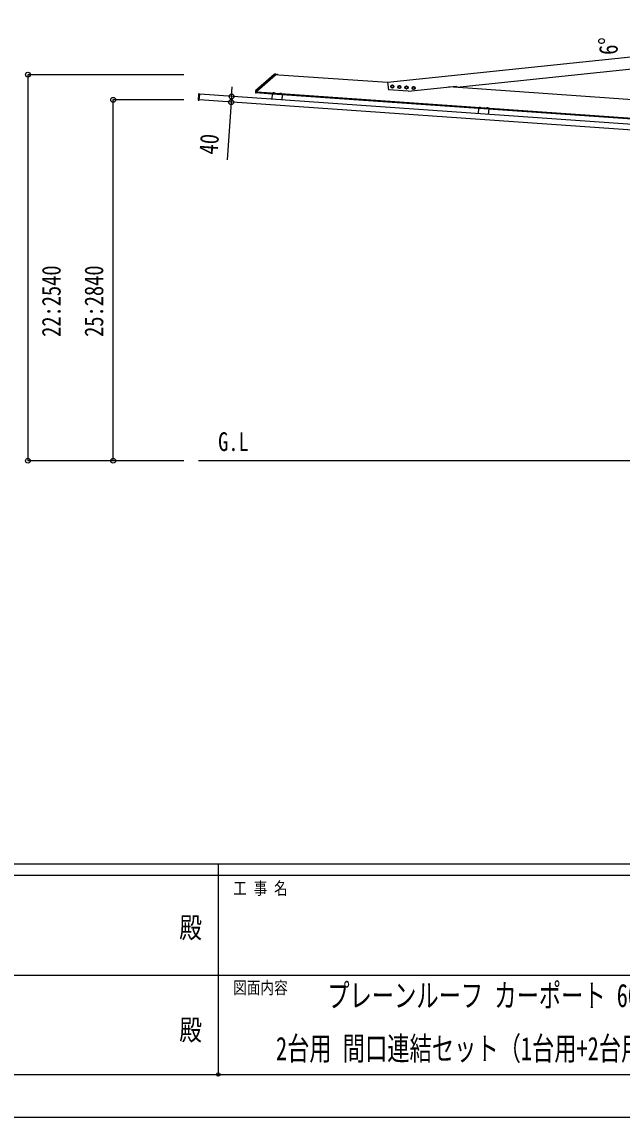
# Model space of a CAD drawing. Units: millimetres, scale not verified. Extents: x -16820 to 16820, y -11880 to 11880.
# Drawn here: x -1402 to 2823, y -11880 to -4172 of the extents above; entities that cross this region are included whole.
import ezdxf
from ezdxf.enums import TextEntityAlignment as Align

# ---------------------------------------------------------------- set-up
doc = ezdxf.new("R2010")
doc.units = ezdxf.units.MM
doc.header["$LTSCALE"] = 50
doc.header["$PDMODE"] = 32
doc.header["$PDSIZE"] = 25
for name, color, linetype in [('0-2_USER1', 3, 'Continuous'), ('0-4_YKK_13', 4, 'Continuous'), ('0-5_YKK_A1', 4, 'Continuous'), ('0-6_YKK_D', 6, 'Continuous'), ('0-7_YKK_ZWAK', 7, 'Continuous')]:
    doc.layers.add(name, color=color, linetype=linetype)
doc.styles.add('ＭＳ ゴシック', font='')
doc.styles.get('ＭＳ ゴシック').set_extended_font_data('MS Gothic')

msp = doc.modelspace()

# ---------------------------------------------------------------- linework, layer by layer
at = {"layer": '0-4_YKK_13'}
for p, q in [((374.17, -4541.85), (244.32, -4654.73)), ((383.83, -4547.37), (252.33, -4661.68)), ((384.42, -4540.94), (376.83, -4540.87)), ((384.39, -4541.41), (384, -4547.03)), ((384.39, -4541.41), (384.42, -4540.94)), ((387.81, -4544.13), (387.82, -4543.94)), ((399, -4545.46), (388.32, -4544.71)), ((391.52, -4541.61), (392.58, -4544.15)), ((393.68, -4544.83), (392.58, -4544.15)), ((393.68, -4544.83), (394.86, -4544.31)), ((396.26, -4541.94), (394.86, -4544.31)), ((398.9, -4545.45), (398.55, -4545.43)), ((399.58, -4544.96), (399.6, -4544.76)), ((-158.6, -4679.91), (-161.53, -4721.81)), ((-152.18, -4679.85), (-158.07, -4679.44)), ((-153.37, -4722.76), (-150.39, -4680.09)), ((-151.95, -4679.98), (-150.39, -4680.09)), ((242.53, -4663.55), (242.43, -4664.95)), ((242.95, -4657.47), (242.53, -4663.55)), ((244.34, -4664.5), (242.93, -4664.49)), ((251.43, -4672.48), (243.82, -4671.95)), ((251.98, -4664.56), (244.34, -4664.5)), ((251.94, -4665.06), (251.43, -4672.48)), ((251.94, -4665.06), (251.98, -4664.56)), ((251.98, -4664.56), (252.04, -4663.63)), ((252.16, -4662.02), (252.04, -4663.63)), ((364, -4671.47), (363.75, -4675.02)), ((363.75, -4675.02), (375.27, -4675.82)), ((363.8, -4675.32), (363.82, -4675.02)), ((364.8, -4671.08), (364, -4671.47)), ((364.8, -4671.08), (374.77, -4671.78)), ((366.88, -4671.68), (366.63, -4675.22)), ((372.64, -4672.08), (372.39, -4675.62)), ((374.77, -4671.78), (375.51, -4672.28)), ((375.19, -4675.82), (375.17, -4676.12)), ((375.51, -4672.28), (375.27, -4675.82)), ((413.87, -4674.96), (413.63, -4678.51)), ((413.63, -4678.51), (425.15, -4679.31)), ((413.68, -4678.81), (413.7, -4678.51)), ((414.68, -4674.57), (413.87, -4674.96)), ((414.68, -4674.57), (424.65, -4675.27)), ((416.75, -4675.16), (416.51, -4678.71)), ((422.51, -4675.57), (422.27, -4679.11)), ((424.65, -4675.27), (425.39, -4675.77)), ((425.07, -4679.31), (425.05, -4679.61)), ((425.39, -4675.77), (425.15, -4679.31)), ((-161.06, -4722.34), (-155.18, -4722.75)), ((-153.37, -4722.76), (-154.94, -4722.66)), ((-154.57, -4722.68), (-154.57, -4722.68)), ((1818.1, -4773.15), (1817.85, -4776.7)), ((1817.85, -4776.7), (1829.37, -4777.5)), ((1817.9, -4777), (1817.92, -4776.7)), ((1818.9, -4772.76), (1818.1, -4773.15)), ((1818.9, -4772.76), (1828.88, -4773.46)), ((1820.98, -4773.36), (1820.73, -4776.9)), ((1826.74, -4773.76), (1826.49, -4777.3)), ((1828.88, -4773.46), (1829.62, -4773.96)), ((1829.3, -4777.5), (1829.28, -4777.8)), ((1829.62, -4773.96), (1829.37, -4777.5)), ((1867.98, -4776.64), (1867.73, -4780.19)), ((1868.78, -4776.25), (1867.98, -4776.64)), ((1868.78, -4776.25), (1878.76, -4776.95)), ((1870.86, -4776.84), (1870.61, -4780.39)), ((1876.62, -4777.25), (1876.37, -4780.79)), ((1878.76, -4776.95), (1879.5, -4777.45)), ((1879.5, -4777.45), (1879.25, -4780.99)), ((1867.73, -4780.19), (1879.25, -4780.99)), ((1867.78, -4780.49), (1867.8, -4780.19)), ((1879.18, -4780.99), (1879.15, -4781.29))]:
    msp.add_line(p, q, dxfattribs=at)
for points in [[(1215.27, -4626.92), (1210.37, -4635.42), (1200.55, -4635.42), (1195.65, -4626.92), (1200.55, -4618.42), (1210.37, -4618.42)], [(1265.15, -4630.4), (1260.25, -4638.9), (1250.43, -4638.9), (1245.52, -4630.4), (1250.43, -4621.9), (1260.25, -4621.9)], [(1315.03, -4633.89), (1310.12, -4642.39), (1300.31, -4642.39), (1295.4, -4633.89), (1300.31, -4625.39), (1310.12, -4625.39)], [(1364.91, -4637.38), (1360, -4645.88), (1350.19, -4645.88), (1345.28, -4637.38), (1350.19, -4628.88), (1360, -4628.88)]]:
    msp.add_lwpolyline(points, close=True, dxfattribs=at)
for points in [[(242.43, -4664.95), (241.95, -4671.81), (243.82, -4671.95)], [(366.74, -4671.22), (367.73, -4673.65), (369.55, -4674.79)], [(372.83, -4671.64), (371.52, -4673.91), (369.55, -4674.79)], [(416.62, -4674.7), (417.61, -4677.14), (419.43, -4678.28)], [(422.71, -4675.13), (421.4, -4677.4), (419.43, -4678.28)], [(1820.85, -4772.9), (1821.83, -4775.33), (1823.66, -4776.47)], [(1826.93, -4773.32), (1825.62, -4775.59), (1823.66, -4776.47)], [(1870.73, -4776.38), (1871.71, -4778.82), (1873.53, -4779.96)], [(1876.81, -4776.81), (1875.5, -4779.08), (1873.53, -4779.96)]]:
    msp.add_lwpolyline(points, dxfattribs=at)
for centre, radius in [((1205.46, -4626.92), 11), ((1205.46, -4626.92), 8.5), ((1255.34, -4630.4), 11), ((1255.34, -4630.4), 8.5), ((1305.22, -4633.89), 11), ((1305.22, -4633.89), 8.5), ((1355.09, -4637.38), 11), ((1355.09, -4637.38), 8.5)]:
    msp.add_circle(centre, radius, dxfattribs=at)
for centre, radius, start, end in [((376.79, -4544.87), 4, 89.5, 131), ((383.5, -4546.99), 0.5, 311, 356), ((388.35, -4544.17), 0.545, 176, 266), ((388.37, -4543.97), 0.55, 134.43917, 176), ((393.38, -4549.08), 7.7, 37.56083, 134.43917), ((399.04, -4544.92), 0.545, 266, 356), ((399.05, -4544.72), 0.55, 356, 37.56083), ((1205.46, -4626.92), 8.6, 141.25399, 158.74601), ((1205.46, -4626.92), 8.6, 81.25399, 98.74601), ((1205.46, -4626.92), 8.6, 21.25399, 38.74601), ((1255.34, -4630.4), 8.6, 81.25399, 98.74601), ((242.93, -4664.99), 0.5, 89.5, 176), ((246.94, -4657.75), 4, 131, 176), ((252.66, -4662.06), 0.5, 131, 176), ((365.29, -4673.68), 2.56, 51.61708, 120.38292), ((369.12, -4680.96), 9.55, 68.41276, 103.58724), ((373.93, -4674.28), 2.56, 51.61708, 120.38292), ((415.17, -4677.17), 2.56, 51.61708, 120.38292), ((419, -4684.45), 9.55, 68.41276, 103.58724), ((423.81, -4677.77), 2.56, 51.61708, 120.38292), ((1205.46, -4626.92), 8.6, 201.25399, 218.74601), ((1205.46, -4626.92), 8.6, 261.25399, 278.74601), ((1205.46, -4626.92), 8.6, 321.25399, 338.74601), ((1255.34, -4630.4), 8.6, 141.25399, 158.74601), ((1255.34, -4630.4), 8.6, 201.25399, 218.74601), ((1255.34, -4630.4), 8.6, 261.25399, 278.74601), ((1255.34, -4630.4), 8.6, 21.25399, 38.74601), ((1255.34, -4630.4), 8.6, 321.25399, 338.74601), ((1305.22, -4633.89), 8.6, 141.25399, 158.74601), ((1305.22, -4633.89), 8.6, 201.25399, 218.74601), ((1305.22, -4633.89), 8.6, 81.25399, 98.74601), ((1305.22, -4633.89), 8.6, 261.25399, 278.74601), ((1305.22, -4633.89), 8.6, 21.25399, 38.74601), ((1305.22, -4633.89), 8.6, 321.25399, 338.74601), ((1355.09, -4637.38), 8.6, 141.25399, 158.74601), ((1355.09, -4637.38), 8.6, 201.25399, 218.74601), ((1355.09, -4637.38), 8.6, 81.25399, 98.74601), ((1355.09, -4637.38), 8.6, 261.25399, 278.74601), ((1355.09, -4637.38), 8.6, 21.25399, 38.74601), ((1355.09, -4637.38), 8.6, 321.25399, 338.74601), ((1819.39, -4775.36), 2.56, 51.61708, 120.38292), ((1823.22, -4782.64), 9.55, 68.41276, 103.58724), ((1828.03, -4775.96), 2.56, 51.61708, 120.38292), ((1869.27, -4778.85), 2.56, 51.61708, 120.38292), ((1873.1, -4786.13), 9.55, 68.41276, 103.58724), ((1877.91, -4779.45), 2.56, 51.61708, 120.38292)]:
    msp.add_arc(centre, radius, start, end, dxfattribs=at)
for centre, major_axis, ratio, start_param, end_param in [((-158.1, -4679.94), (-0.329, 0.379), 0.99628, 5.4996506, 7.06672), ((-152.2, -4680.15), (-0.021, -0.3), 0.998135, 2.2547257, 3.1415927), ((-161.03, -4721.84), (-0.379, -0.329), 0.99628, 5.4996506, 7.06672), ((-155.16, -4722.45), (-0.021, -0.3), 0.998135, 0, 0.8868669)]:
    msp.add_ellipse(centre, major_axis=major_axis, ratio=ratio, start_param=start_param, end_param=end_param, dxfattribs=at)
at = {"layer": '0-5_YKK_A1'}
for p, q in [((1172.19, -4597.36), (4440.08, -4253.9)), ((1172.42, -4599.54), (372.17, -4543.59)), ((1172.19, -4597.36), (1177.72, -4650.04)), ((4441.68, -5002.58), (-150.49, -4681.46)), ((358.66, -4679.98), (244.44, -4671.99)), ((4440.08, -4960.36), (251.77, -4667.49)), ((358.84, -4677.48), (356.08, -4716.89)), ((358.84, -4677.48), (429.66, -4682.43)), ((429.66, -4682.43), (426.91, -4721.84)), ((1812.77, -4781.66), (429.49, -4684.93)), ((1315.81, -4659.69), (1177.72, -4650.04)), ((4440.08, -4828.04), (1602.17, -4629.6)), ((4438.89, -5042.48), (-153.28, -4721.37)), ((1812.94, -4779.16), (1810.19, -4818.57)), ((1812.94, -4779.16), (1883.77, -4784.12)), ((1883.77, -4784.12), (1881.01, -4823.52)), ((3866.87, -4925.29), (1883.59, -4786.61)), ((6140.08, -7260.56), (-159.92, -7260.56))]:
    msp.add_line(p, q, dxfattribs=at)
msp.add_lwpolyline([(1315.81, -4659.69), (1657.61, -4623.77), (1658.44, -4631.73), (4440.08, -4339.36)], dxfattribs=at)
at = {"layer": '0-6_YKK_D'}
for p, q in [((-261.53, -4543.52), (-1360.92, -4543.52)), ((-1359.92, -4543.52), (-1359.92, -7260.56)), ((73.9, -4697.15), (71.11, -4737.06)), ((73.9, -4697.15), (78.64, -4629.32)), ((-261.53, -4720.52), (-760.92, -4720.52)), ((-759.92, -7260.56), (-759.92, -4720.52)), ((71.11, -4737.06), (42.7, -5143.26)), ((-261.53, -7260.56), (-1360.92, -7260.56)), ((-261.53, -7260.56), (-760.92, -7260.56))]:
    msp.add_line(p, q, dxfattribs=at)
for centre in [(-1359.92, -4543.52), (73.9, -4697.15), (-759.92, -4720.52), (71.11, -4737.06), (-1359.92, -7260.56), (-759.92, -7260.56)]:
    msp.add_circle(centre, 17, dxfattribs=at)
at = {"layer": '0-7_YKK_ZWAK'}
for p, q in [((15580.08, -10100), (-15619.92, -10100)), ((-19.92, -10100), (-19.92, -11580)), ((-19.92, -10180), (-5219.92, -10180)), ((5180.08, -10180), (-19.92, -10180)), ((-5189.92, -10880), (-19.92, -10880)), ((-19.92, -10880), (5180.08, -10880)), ((-5219.92, -11580), (-19.92, -11580)), ((-19.92, -11580), (5180.08, -11580))]:
    msp.add_line(p, q, dxfattribs=at)
msp.add_lwpolyline([(-16820, -11880), (16820, -11880), (16820, 11880), (-16820, 11880)], close=True, dxfattribs=at)
msp.add_point((-19.92, -11580), dxfattribs=at)

# ---------------------------------------------------------------- texts
at = {"layer": '0-2_USER1', "style": 'ＭＳ ゴシック'}
for s, height, width, p in [('G.L', 132, 0.8, (-21, -7231.81)), ('プレーンルーフ カーポート 600タイプ 後方支持', 164.2, 0.7, (747.61, -11155.33)), ('2台用 間口連結セット（1台用+2台用） 姿図 48-30・54', 164.2, 0.7, (386.45, -11528.67))]:
    msp.add_text(s, height=height, dxfattribs=dict(at, width=width)).set_placement(p, align=Align.BOTTOM_LEFT)
at = {"layer": '0-6_YKK_D', "style": 'ＭＳ ゴシック', "width": 0.8}
for s, rotation, p in [('6°', 92, (2833.12, -4400.1)), ('40', 86, (14.87, -5111.24)), ('22:2540', 90, (-1089.92, -6388.94)), ('25:2840', 90, (-789.92, -6388.94))]:
    msp.add_text(s, height=132, rotation=rotation, dxfattribs=at).set_placement(p, align=Align.BOTTOM_LEFT)
at = {"layer": '0-7_YKK_ZWAK', "style": 'ＭＳ ゴシック', "width": 0.8}
for s, height, p in [('工 事 名', 87.98, (85.08, -10340)), ('殿', 146.6, (-294.67, -10663.33)), ('図面内容', 87.98, (85.08, -11040)), ('殿', 146.6, (-294.67, -11383.33))]:
    msp.add_text(s, height=height, dxfattribs=at).set_placement(p, align=Align.BOTTOM_LEFT)

doc.saveas('drawing.dxf')
